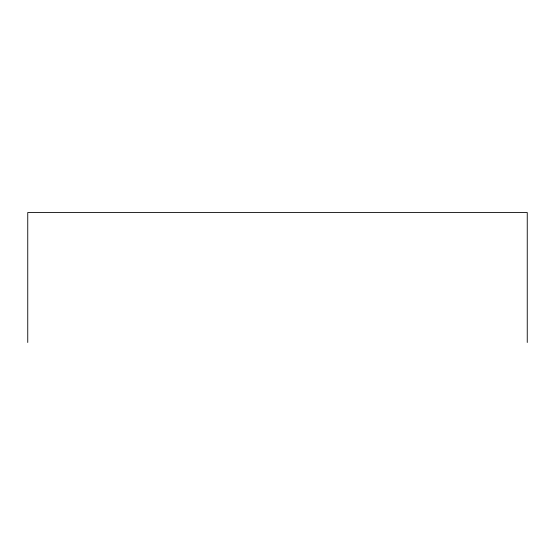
<?xml version="1.0" encoding="UTF-8"?>
<svg xmlns="http://www.w3.org/2000/svg" width="555" height="555" viewBox="0 0 555 555"><rect width="100%" height="100%" fill="white"/><g stroke="black" fill="none" stroke-linecap="round" stroke-linejoin="round"><path stroke-width="0.83" d="M527.25 342.484L527.25 212.516L27.75 212.516L27.75 342.484"/></g></svg>
